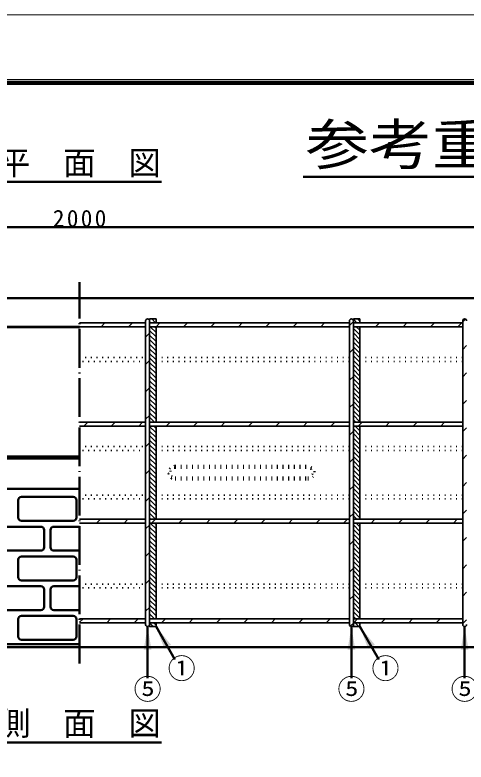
# Model space of a CAD drawing. Units: millimetres, scale not verified. Extents: x -2102 to 2102, y -1485 to 1485.
# Drawn here: x 731 to 1428, y 329 to 1485 of the extents above; entities that cross this region are included whole.
import ezdxf
from ezdxf.enums import TextEntityAlignment as Align

# ---------------------------------------------------------------- set-up
doc = ezdxf.new("R2010")
doc.units = ezdxf.units.MM
doc.header["$LTSCALE"] = 5
doc.linetypes.add('DOTTED', pattern=[1.75, 0.25, -1.5])
doc.linetypes.add('LONG_DASHED_DOTTED', pattern=[15.25, 12, -1.5, 0.25, -1.5])
doc.layers.add('0-0_V-nasSTD', color=7, linetype='Continuous', lineweight=35)
doc.layers.add('0-1_0', color=7, linetype='Continuous', lineweight=50)
doc.styles.add('ＭＳ ゴシック', font='')
doc.styles.get('ＭＳ ゴシック').set_extended_font_data('MS Gothic')

msp = doc.modelspace()

# ---------------------------------------------------------------- linework, layer by layer
at = {"layer": '0-0_V-nasSTD'}
for p, q in [((938.762, 1010.892), (940.994, 1008.66)), ((942.066, 1014.66), (948.066, 1008.66)), ((1253.762, 1014.66), (1253.762, 1011.66)), ((1253.762, 1014.09), (1259.193, 1008.66)), ((1260.264, 1014.66), (1263.762, 1011.161)), ((938.762, 996.75), (948.762, 986.75)), ((939.923, 1002.66), (948.762, 993.821)), ((946.994, 1002.66), (948.762, 1000.892)), ((1253.762, 999.948), (1263.762, 989.948)), ((1258.121, 1002.66), (1263.762, 997.019)), ((938.762, 989.679), (948.762, 979.679)), ((938.762, 982.607), (948.762, 972.607)), ((1253.762, 992.877), (1263.762, 982.877)), ((1253.762, 985.806), (1263.762, 975.806)), ((938.762, 975.536), (948.762, 965.536)), ((1253.762, 978.734), (1263.762, 968.734)), ((1253.762, 971.663), (1263.762, 961.663)), ((938.762, 968.465), (948.762, 958.465)), ((938.762, 961.394), (948.762, 951.394)), ((1253.762, 964.592), (1263.762, 954.592)), ((938.762, 954.323), (948.762, 944.323)), ((1253.762, 957.521), (1263.762, 947.521)), ((1253.762, 950.45), (1263.762, 940.45)), ((938.762, 947.252), (948.762, 937.252)), ((938.762, 940.181), (948.762, 930.181)), ((1253.762, 943.379), (1263.762, 933.379)), ((938.762, 933.11), (948.762, 923.11)), ((938.762, 926.039), (948.762, 916.039)), ((1253.762, 936.308), (1263.762, 926.308)), ((1253.762, 929.237), (1263.762, 919.237)), ((938.762, 918.968), (948.762, 908.968)), ((1253.762, 922.166), (1263.762, 912.166)), ((1253.762, 915.095), (1263.762, 905.095)), ((938.762, 911.897), (948.762, 901.897)), ((938.762, 904.826), (948.762, 894.826)), ((1253.762, 908.024), (1263.762, 898.024)), ((938.762, 897.755), (948.762, 887.755)), ((938.762, 890.684), (948.762, 880.684)), ((1253.762, 900.953), (1263.762, 890.953)), ((1253.762, 893.882), (1263.762, 883.882)), ((938.762, 883.613), (948.762, 873.613)), ((1253.762, 886.811), (1263.762, 876.811)), ((1253.762, 879.74), (1263.762, 869.74)), ((938.762, 876.541), (948.762, 866.541)), ((938.762, 869.47), (948.762, 859.47)), ((1253.762, 872.668), (1263.762, 862.668)), ((938.762, 862.399), (946.502, 854.66)), ((1253.762, 865.597), (1263.762, 855.597)), ((1253.762, 858.526), (1257.629, 854.66)), ((938.762, 855.328), (939.431, 854.66)), ((938.762, 848.257), (948.762, 838.257)), ((945.431, 848.66), (948.762, 845.328)), ((1253.762, 844.384), (1263.762, 834.384)), ((1256.558, 848.66), (1263.762, 841.455)), ((1263.629, 848.66), (1263.762, 848.526)), ((938.762, 841.186), (948.762, 831.186)), ((938.762, 834.115), (948.762, 824.115)), ((1253.762, 837.313), (1263.762, 827.313)), ((938.762, 827.044), (948.762, 817.044)), ((1253.762, 830.242), (1263.762, 820.242)), ((1253.762, 823.171), (1263.762, 813.171)), ((938.762, 819.973), (948.762, 809.973)), ((938.762, 812.902), (948.762, 802.902)), ((1253.762, 816.1), (1263.762, 806.1)), ((938.762, 805.831), (948.762, 795.831)), ((938.762, 798.76), (948.762, 788.76)), ((1253.762, 809.029), (1263.762, 799.029)), ((1253.762, 801.958), (1263.762, 791.958)), ((938.762, 791.689), (948.762, 781.689)), ((1253.762, 794.887), (1263.762, 784.887)), ((1253.762, 787.816), (1263.762, 777.816)), ((938.762, 784.618), (948.762, 774.618)), ((938.762, 777.547), (948.762, 767.547)), ((1253.762, 780.745), (1263.762, 770.745)), ((938.762, 770.475), (948.762, 760.475)), ((938.762, 763.404), (948.762, 753.404)), ((1253.762, 773.674), (1263.762, 763.674)), ((1253.762, 766.602), (1263.762, 756.602)), ((938.762, 756.333), (948.762, 746.333)), ((1253.762, 759.531), (1263.762, 749.531)), ((1253.762, 752.46), (1263.762, 742.46)), ((938.762, 749.262), (948.762, 739.262)), ((938.762, 742.191), (948.762, 732.191)), ((1253.762, 745.389), (1263.762, 735.389)), ((938.762, 735.12), (948.762, 725.12)), ((1253.762, 738.318), (1263.762, 728.318)), ((1253.762, 731.247), (1263.762, 721.247)), ((938.762, 728.049), (948.762, 718.049)), ((938.762, 720.978), (948.762, 710.978)), ((1253.762, 724.176), (1263.762, 714.176)), ((1253.762, 717.105), (1263.762, 707.105)), ((938.762, 713.907), (948.01, 704.66)), ((938.762, 706.836), (940.939, 704.66)), ((1253.762, 710.034), (1259.137, 704.66)), ((939.867, 698.66), (948.762, 689.765)), ((946.939, 698.66), (948.762, 696.836)), ((1253.762, 695.892), (1263.762, 685.892)), ((1258.066, 698.66), (1263.762, 692.963)), ((938.762, 692.694), (948.762, 682.694)), ((938.762, 685.623), (948.762, 675.623)), ((1253.762, 688.821), (1263.762, 678.821)), ((938.762, 678.552), (948.762, 668.552)), ((938.762, 671.481), (948.762, 661.481)), ((1253.762, 681.75), (1263.762, 671.75)), ((1253.762, 674.679), (1263.762, 664.679)), ((938.762, 664.409), (948.762, 654.409)), ((1253.762, 667.607), (1263.762, 657.607)), ((1253.762, 660.536), (1263.762, 650.536)), ((938.762, 657.338), (948.762, 647.338)), ((938.762, 650.267), (948.762, 640.267)), ((1253.762, 653.465), (1263.762, 643.465)), ((938.762, 643.196), (948.762, 633.196)), ((938.762, 636.125), (948.762, 626.125)), ((1253.762, 646.394), (1263.762, 636.394)), ((1253.762, 639.323), (1263.762, 629.323)), ((938.762, 629.054), (948.762, 619.054)), ((1253.762, 632.252), (1263.762, 622.252)), ((1253.762, 625.181), (1263.762, 615.181)), ((938.762, 621.983), (948.762, 611.983)), ((938.762, 614.912), (948.762, 604.912)), ((1253.762, 618.11), (1263.762, 608.11)), ((938.762, 607.841), (948.762, 597.841)), ((1253.762, 611.039), (1263.762, 601.039)), ((1253.762, 603.968), (1263.762, 593.968)), ((938.762, 600.77), (948.762, 590.77)), ((938.762, 593.699), (948.762, 583.699)), ((1253.762, 596.897), (1263.762, 586.897)), ((1253.762, 589.826), (1263.762, 579.826)), ((938.762, 586.628), (948.762, 576.628)), ((938.762, 579.557), (948.762, 569.557)), ((1253.762, 582.755), (1263.762, 572.755)), ((938.762, 572.486), (948.762, 562.486)), ((1253.762, 575.684), (1263.762, 565.684)), ((1253.762, 568.613), (1263.762, 558.613)), ((938.762, 565.414), (948.762, 555.414)), ((938.762, 558.343), (946.446, 550.66)), ((1253.762, 561.541), (1263.762, 551.541)), ((938.762, 551.272), (939.375, 550.66)), ((938.762, 544.201), (944.304, 538.66)), ((945.375, 544.66), (948.762, 541.272)), ((1253.762, 554.47), (1257.573, 550.66)), ((1256.502, 544.66), (1262.502, 538.66)), ((1263.573, 544.66), (1263.762, 544.47)), ((1253.762, 540.328), (1255.431, 538.66))]:
    msp.add_line(p, q, dxfattribs=at)
at = {"layer": '0-0_V-nasSTD', "lineweight": 50}
for p, q in [((935.762, 458.71), (935.762, 538.66)), ((978.052, 487.928), (948.762, 538.66)), ((1250.762, 458.71), (1250.762, 538.66)), ((1293.052, 487.928), (1263.762, 538.66)), ((1425.762, 458.71), (1425.762, 538.66))]:
    msp.add_line(p, q, dxfattribs=at)
at = {"layer": '0-0_V-nasSTD', "lineweight": 18}
for points in [[(-2102.5, -1485), (-2102.5, 1485), (2102.5, 1485), (2102.5, -1485)], [(-2002.5, -1385), (-2002.5, 1385), (2002.5, 1385), (2002.5, -1385)]]:
    msp.add_lwpolyline(points, close=True, dxfattribs=at)
at = {"layer": '0-0_V-nasSTD', "lineweight": 100}
msp.add_lwpolyline([(1997.5, -1380), (1997.5, 1380), (-1997.5, 1380)], dxfattribs=at)
at = {"layer": '0-0_V-nasSTD'}
for points in [[(948.762, 1008.66), (948.762, 1014.66), (938.762, 1014.66), (938.762, 1011.66)], [(1263.762, 1008.66), (1263.762, 1014.66), (1253.762, 1014.66)], [(948.762, 854.66), (948.762, 948.836), (948.762, 954.836), (948.762, 1002.66)], [(1263.762, 854.66), (1263.762, 948.836), (1263.762, 954.836), (1263.762, 1002.66)], [(1263.762, 704.66), (1263.762, 736.16), (1263.762, 742.16), (1263.762, 811.16), (1263.762, 817.16), (1263.762, 848.66)], [(948.762, 742.16), (948.762, 811.16), (948.762, 817.16), (948.762, 840.024)], [(948.762, 704.66), (948.762, 736.16), (948.762, 742.16)], [(948.762, 550.66), (948.762, 598.483), (948.762, 604.483), (948.762, 698.66)], [(1263.762, 550.66), (1263.762, 598.483), (1263.762, 604.483), (1263.762, 698.66)], [(938.762, 541.66), (938.762, 538.66), (948.762, 538.66), (948.762, 544.66), (948.762, 544.66)], [(1263.762, 538.66), (1263.762, 544.66), (1263.762, 544.66)], [(1253.762, 541.66), (1253.762, 538.66), (1263.762, 538.66)]]:
    msp.add_lwpolyline(points, dxfattribs=at)
for points in [[(929.762, 502.66), (935.762, 538.66), (941.762, 502.66)], [(948.762, 538.66), (961.566, 504.483), (971.959, 510.483)], [(1244.762, 502.66), (1250.762, 538.66), (1256.762, 502.66)], [(1263.762, 538.66), (1276.566, 504.483), (1286.959, 510.483)], [(1419.762, 502.66), (1425.762, 538.66), (1431.762, 502.66)]]:
    msp.add_solid(points, dxfattribs=at)
at = {"layer": '0-1_0'}
for p, q in [((704.359, 1226.66), (957.166, 1226.66)), ((1176.036, 1234.753), (1898.036, 1234.753)), ((-169.238, 1156.66), (1830.762, 1156.66)), ((1830.762, 1046.66), (-169.238, 1046.66)), ((830.762, 1002.66), (-169.238, 1002.66)), ((830.762, 1001.66), (-169.238, 1001.66)), ((830.762, 801.66), (-169.238, 801.66)), ((830.762, 798.66), (-169.238, 798.66)), ((-169.238, 751.66), (830.762, 751.66)), ((735.762, 707.16), (735.762, 734.16)), ((740.762, 739.16), (820.762, 739.16)), ((825.762, 734.16), (825.762, 707.16)), ((820.762, 702.16), (740.762, 702.16)), ((770.762, 693.16), (690.762, 693.16)), ((775.762, 661.16), (775.762, 688.16)), ((785.762, 688.16), (785.762, 661.16)), ((830.762, 693.16), (790.762, 693.16)), ((690.762, 656.16), (770.762, 656.16)), ((790.762, 656.16), (830.762, 656.16)), ((735.762, 642.16), (735.762, 615.16)), ((820.762, 647.16), (740.762, 647.16)), ((825.762, 615.16), (825.762, 642.16)), ((770.762, 601.16), (690.762, 601.16)), ((740.762, 610.16), (820.762, 610.16)), ((830.762, 601.16), (790.762, 601.16)), ((775.762, 569.16), (775.762, 596.16)), ((785.762, 596.16), (785.762, 569.16)), ((690.762, 564.16), (770.762, 564.16)), ((820.762, 555.16), (740.762, 555.16)), ((790.762, 564.16), (830.762, 564.16)), ((735.762, 550.16), (735.762, 523.16)), ((825.762, 523.16), (825.762, 550.16)), ((-169.238, 511.66), (830.762, 511.66)), ((740.762, 518.16), (820.762, 518.16)), ((-169.238, 506.66), (1830.762, 506.66)), ((704.359, 359.397), (957.166, 359.397))]:
    msp.add_line(p, q, dxfattribs=at)
at = {"layer": '0-1_0', "linetype": 'LONG_DASHED_DOTTED'}
msp.add_line((830.762, 481.66), (830.762, 1071.66), dxfattribs=at)
at = {"layer": '0-1_0', "lineweight": 35}
for p, q in [((830.762, 1008.66), (932.762, 1008.66)), ((863.911, 1002.66), (869.911, 1008.66)), ((906.337, 1002.66), (912.337, 1008.66)), ((932.762, 1011.66), (932.762, 541.66)), ((948.762, 1014.66), (938.762, 1014.66)), ((938.762, 1011.66), (938.762, 541.66)), ((938.762, 1008.66), (1247.762, 1008.66)), ((954.764, 1008.66), (948.764, 1002.66)), ((991.19, 1002.66), (997.19, 1008.66)), ((1033.617, 1002.66), (1039.617, 1008.66)), ((1076.043, 1002.66), (1082.043, 1008.66)), ((1118.469, 1002.66), (1124.469, 1008.66)), ((1160.896, 1002.66), (1166.896, 1008.66)), ((1203.322, 1002.66), (1209.322, 1008.66)), ((1247.762, 1011.66), (1247.762, 541.66)), ((1253.762, 1010.674), (1247.762, 1004.674)), ((1263.762, 1014.66), (1253.762, 1014.66)), ((1253.762, 1011.66), (1253.762, 541.66)), ((1253.762, 1008.66), (1422.762, 1008.66)), ((1288.175, 1002.66), (1294.175, 1008.66)), ((1330.602, 1002.66), (1336.602, 1008.66)), ((1373.028, 1002.66), (1379.028, 1008.66)), ((1415.454, 1002.66), (1421.454, 1008.66)), ((1427.126, 1014.332), (1422.762, 1009.968)), ((1422.762, 1011.66), (1422.762, 541.66)), ((932.762, 1002.66), (830.762, 1002.66)), ((938.762, 1002.66), (1247.762, 1002.66)), ((948.762, 1002.66), (948.762, 854.66)), ((1245.749, 1002.66), (1247.762, 1004.674)), ((1253.762, 1002.66), (1422.762, 1002.66)), ((1263.762, 1002.66), (1263.762, 854.66)), ((938.762, 992.658), (932.762, 986.658)), ((1428.762, 973.542), (1422.762, 967.542)), ((1253.762, 968.247), (1247.762, 962.247)), ((938.762, 950.232), (932.762, 944.232)), ((1253.762, 925.821), (1247.762, 919.821)), ((1428.762, 931.115), (1422.762, 925.115)), ((938.762, 907.806), (932.762, 901.806)), ((1253.762, 883.394), (1247.762, 877.394)), ((1428.762, 888.689), (1422.762, 882.689)), ((938.762, 865.379), (932.762, 859.379)), ((830.762, 854.66), (932.762, 854.66)), ((932.762, 848.66), (830.762, 848.66)), ((837.19, 848.66), (843.19, 854.66)), ((879.617, 848.66), (885.617, 854.66)), ((922.043, 848.66), (928.043, 854.66)), ((938.762, 854.66), (1247.762, 854.66)), ((938.762, 848.66), (1247.762, 848.66)), ((948.762, 848.66), (948.762, 704.66)), ((964.469, 848.66), (970.469, 854.66)), ((1006.896, 848.66), (1012.896, 854.66)), ((1049.322, 848.66), (1055.322, 854.66)), ((1091.749, 848.66), (1097.749, 854.66)), ((1134.175, 848.66), (1140.175, 854.66)), ((1176.602, 848.66), (1182.602, 854.66)), ((1219.028, 848.66), (1225.028, 854.66)), ((1253.762, 854.66), (1422.762, 854.66)), ((1253.762, 848.66), (1422.762, 848.66)), ((1261.454, 848.66), (1267.454, 854.66)), ((1263.762, 848.66), (1263.762, 704.66)), ((1303.881, 848.66), (1309.881, 854.66)), ((1346.307, 848.66), (1352.307, 854.66)), ((1388.734, 848.66), (1394.734, 854.66)), ((1428.762, 846.262), (1422.762, 840.262)), ((1253.762, 840.968), (1247.762, 834.968)), ((938.762, 822.953), (932.762, 816.953)), ((1253.762, 798.542), (1247.762, 792.542)), ((1428.762, 803.836), (1422.762, 797.836)), ((938.762, 780.526), (932.762, 774.526)), ((1253.762, 756.115), (1247.762, 750.115)), ((1428.762, 761.409), (1422.762, 755.409)), ((938.762, 738.1), (932.762, 732.1)), ((1428.762, 718.983), (1422.762, 712.983)), ((1253.762, 713.689), (1247.762, 707.689)), ((830.762, 704.66), (932.762, 704.66)), ((932.762, 698.66), (830.762, 698.66)), ((856.896, 698.66), (862.896, 704.66)), ((899.322, 698.66), (905.322, 704.66)), ((938.762, 695.674), (932.762, 689.674)), ((938.762, 704.66), (1247.762, 704.66)), ((938.762, 698.66), (1247.762, 698.66)), ((947.749, 704.66), (941.749, 698.66)), ((948.762, 698.66), (948.762, 550.66)), ((984.175, 698.66), (990.175, 704.66)), ((1026.602, 698.66), (1032.602, 704.66)), ((1069.028, 698.66), (1075.028, 704.66)), ((1111.454, 698.66), (1117.454, 704.66)), ((1153.881, 698.66), (1159.881, 704.66)), ((1196.307, 698.66), (1202.307, 704.66)), ((1238.734, 698.66), (1244.734, 704.66)), ((1253.762, 704.66), (1422.762, 704.66)), ((1253.762, 698.66), (1422.762, 698.66)), ((1263.762, 698.66), (1263.762, 550.66)), ((1281.16, 698.66), (1287.16, 704.66)), ((1323.586, 698.66), (1329.586, 704.66)), ((1366.013, 698.66), (1372.013, 704.66)), ((1408.439, 698.66), (1414.439, 704.66)), ((1253.762, 671.262), (1247.762, 665.262)), ((1428.762, 676.557), (1422.762, 670.557)), ((938.762, 653.247), (932.762, 647.247)), ((1253.762, 628.836), (1247.762, 622.836)), ((1428.762, 634.13), (1422.762, 628.13)), ((938.762, 610.821), (932.762, 604.821)), ((1428.762, 591.704), (1422.762, 585.704)), ((1253.762, 586.409), (1247.762, 580.409)), ((938.762, 568.394), (932.762, 562.394)), ((830.762, 545.247), (836.175, 550.66)), ((830.762, 550.66), (932.762, 550.66)), ((932.762, 544.66), (830.762, 544.66)), ((872.602, 544.66), (878.602, 550.66)), ((915.028, 544.66), (921.028, 550.66)), ((938.762, 550.66), (1247.762, 550.66)), ((938.762, 544.66), (1247.762, 544.66)), ((948.762, 544.66), (948.762, 538.66)), ((957.454, 544.66), (963.454, 550.66)), ((999.881, 544.66), (1005.881, 550.66)), ((1042.307, 544.66), (1048.307, 550.66)), ((1084.734, 544.66), (1090.734, 550.66)), ((1127.16, 544.66), (1133.16, 550.66)), ((1169.586, 544.66), (1175.586, 550.66)), ((1212.013, 544.66), (1218.013, 550.66)), ((1253.762, 543.983), (1249.007, 539.227)), ((1253.762, 550.66), (1422.762, 550.66)), ((1253.762, 544.66), (1422.762, 544.66)), ((1260.439, 550.66), (1254.439, 544.66)), ((1263.762, 544.66), (1263.762, 538.66)), ((1296.866, 544.66), (1302.866, 550.66)), ((1339.292, 544.66), (1345.292, 550.66)), ((1381.718, 544.66), (1387.718, 550.66)), ((1428.762, 549.277), (1422.762, 543.277)), ((938.762, 538.66), (948.762, 538.66)), ((938.762, 538.66), (948.762, 538.66)), ((1253.762, 538.66), (1263.762, 538.66)), ((1253.762, 538.66), (1263.762, 538.66))]:
    msp.add_line(p, q, dxfattribs=at)
at = {"layer": '0-1_0', "linetype": 'DOTTED', "lineweight": 35}
for p, q in [((830.762, 954.836), (932.762, 954.836)), ((932.762, 948.836), (830.762, 948.836)), ((948.762, 954.836), (1247.762, 954.836)), ((948.762, 948.836), (1247.762, 948.836)), ((1263.762, 954.836), (1422.762, 954.836)), ((1263.762, 948.836), (1422.762, 948.836)), ((830.762, 817.16), (932.762, 817.16)), ((932.762, 811.16), (830.762, 811.16)), ((948.762, 817.16), (1247.762, 817.16)), ((948.762, 811.16), (1247.762, 811.16)), ((1263.762, 817.16), (1422.762, 817.16)), ((1263.762, 811.16), (1422.762, 811.16)), ((830.762, 742.16), (932.762, 742.16)), ((948.762, 742.16), (1247.762, 742.16)), ((1263.762, 742.16), (1422.762, 742.16)), ((932.762, 736.16), (830.762, 736.16)), ((948.762, 736.16), (1247.762, 736.16)), ((1263.762, 736.16), (1422.762, 736.16)), ((830.762, 604.483), (932.762, 604.483)), ((948.762, 604.483), (1247.762, 604.483)), ((1263.762, 604.483), (1422.762, 604.483)), ((932.762, 598.483), (830.762, 598.483)), ((948.762, 598.483), (1247.762, 598.483)), ((1263.762, 598.483), (1422.762, 598.483))]:
    msp.add_line(p, q, dxfattribs=at)
at = {"layer": '0-1_0', "linetype": 'DOTTED'}
for p, q in [((978.262, 787.16), (1183.262, 787.16)), ((978.262, 784.16), (1183.262, 784.16)), ((978.262, 769.16), (1183.262, 769.16)), ((978.262, 766.16), (1183.262, 766.16))]:
    msp.add_line(p, q, dxfattribs=at)
at = {"layer": '0-1_0', "lineweight": 35}
for points in [[(938.762, 1014.66), (948.762, 1014.66), (948.762, 1008.66)], [(1253.762, 1014.66), (1263.762, 1014.66), (1263.762, 1008.66)]]:
    msp.add_lwpolyline(points, dxfattribs=at)
for centre, start, end in [((935.762, 1011.66), 0, 180), ((1250.762, 1011.66), 0, 180), ((1425.762, 1011.66), 0, 180), ((935.762, 541.66), 180, 0), ((1250.762, 541.66), 180, 0), ((1425.762, 541.66), 180, 0)]:
    msp.add_arc(centre, 3, start, end, dxfattribs=at)
at = {"layer": '0-1_0', "linetype": 'DOTTED'}
for centre, radius, start, end in [((978.262, 776.66), 10.5, 90, 270), ((1183.262, 776.66), 10.5, 270, 90), ((978.262, 776.66), 7.5, 90, 270), ((1183.262, 776.66), 7.5, 270, 90)]:
    msp.add_arc(centre, radius, start, end, dxfattribs=at)
at = {"layer": '0-1_0'}
for centre, start, end in [((740.762, 734.16), 90, 180), ((820.762, 734.16), 0, 90), ((740.762, 707.16), 180, 270), ((820.762, 707.16), 270, 0), ((770.762, 688.16), 0, 90), ((790.762, 688.16), 90, 180), ((770.762, 661.16), 270, 0), ((790.762, 661.16), 180, 270), ((740.762, 642.16), 90, 180), ((820.762, 642.16), 0, 90), ((740.762, 615.16), 180, 270), ((820.762, 615.16), 270, 0), ((770.762, 596.16), 0, 90), ((790.762, 596.16), 90, 180), ((770.762, 569.16), 270, 0), ((790.762, 569.16), 180, 270), ((740.762, 550.16), 90, 180), ((820.762, 550.16), 0, 90), ((740.762, 523.16), 180, 270), ((820.762, 523.16), 270, 0)]:
    msp.add_arc(centre, 5, start, end, dxfattribs=at)

# ---------------------------------------------------------------- texts
at = {"layer": '0-0_V-nasSTD', "style": 'ＭＳ ゴシック', "width": 1.15}
msp.add_text('参考重量\u3000894kg', height=62.32, dxfattribs=at).set_placement((1180.036, 1234.753), align=Align.BOTTOM_LEFT)
at = {"layer": '0-0_V-nasSTD', "style": 'ＭＳ ゴシック'}
for s, height, p in [('平\u3000面\u3000図', 36.95, (704.359, 1226.66)), ('①', 31.67, (966.816, 448.379)), ('①', 31.67, (1281.816, 448.379)), ('⑤', 31.67, (914.199, 416.36)), ('⑤', 31.67, (1229.199, 416.36)), ('⑤', 31.67, (1404.199, 416.36)), ('側\u3000面\u3000図', 36.95, (704.359, 359.397))]:
    msp.add_text(s, height=height, dxfattribs=at).set_placement(p, align=Align.BOTTOM_LEFT)
at = {"layer": '0-0_V-nasSTD', "insert": (789.362, 1156.66), "char_height": 26.39, "attachment_point": 7, "style": 'ＭＳ ゴシック'}
msp.add_mtext('\\T1.2;2000', dxfattribs=at)

doc.saveas('drawing.dxf')
